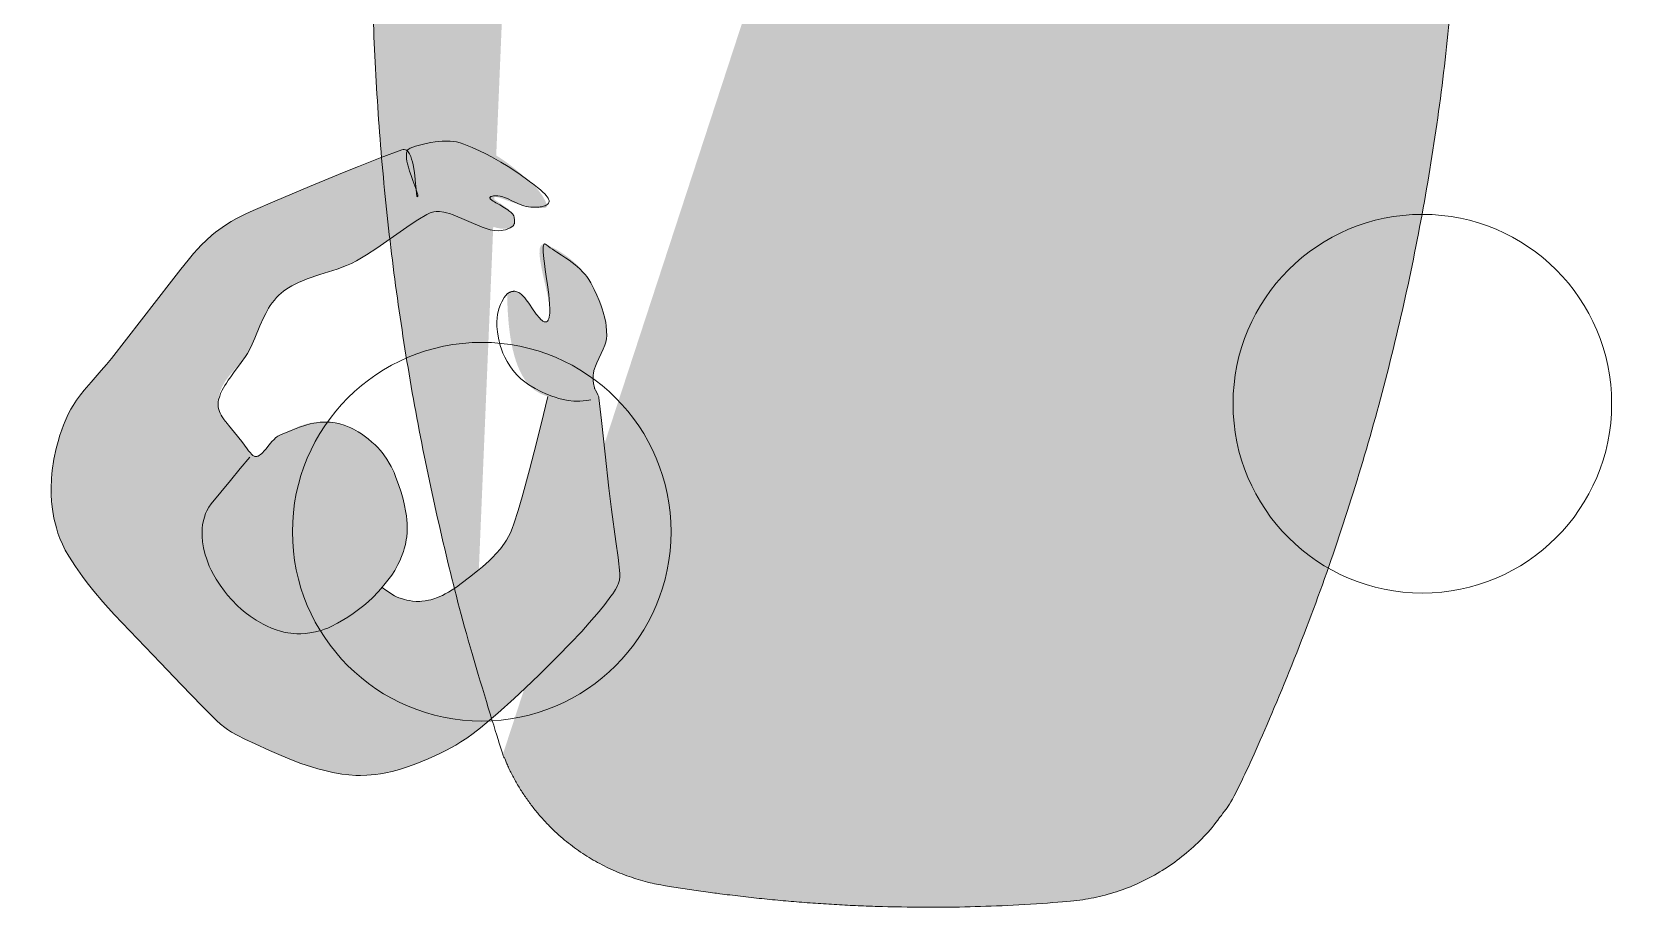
# Model space of a CAD drawing. Header units: millimetres. Extents: x 17924 to 83548, y -4690 to 56252.
# Drawn here: x 69264 to 70796, y 4710 to 5542 of the extents above; entities that cross this region are included whole.
import ezdxf

# ---------------------------------------------------------------- set-up
doc = ezdxf.new("R2010")
doc.units = ezdxf.units.MM
doc.header["$MEASUREMENT"] = 0
for name, color, linetype, lineweight in [('FURN-FREE', 1, 'Continuous', 0), ('PRES-FILL', 7, 'Continuous', 0), ('PRES-PEOP', 42, 'Continuous', 0)]:
    doc.layers.add(name, color=color, linetype=linetype, lineweight=lineweight)

# ---------------------------------------------------------------- blocks, each defined once
blk = doc.blocks.new('*U269')
at = {"color": 0, "linetype": 'ByBlock', "lineweight": -2}
for points in [[(-142.2106743229751, 123.3610119636287), (-160.8680602859267, 93.74848169300822), (-190.4805905565781, 112.40586765592161), (-171.8232045935965, 142.0183979266003)], [(159.51614660373613, 81.36779421201209), (143.1996361004876, 112.3318295594654), (174.16367144792272, 128.64834006270394), (190.48018195117126, 97.68430471525062)], [(-27.71445721917098, -158.9386888378358), (7.25943924702824, -160.29019391462498), (5.9079341702154125, -195.264090380806), (-29.06596229599927, -193.91258530400228)]]:
    blk.add_wipeout(points, dxfattribs=at)
blk.add_wipeout([(176.39609160850065, 8.312774908132269), (176.47759926131582, 19.62035441705666), (175.8489372854128, 30.910738908642088), (174.51258672240144, 42.13937039341545), (172.4738215374354, 53.26193459276692), (169.7406878052743, 64.23453582719952), (166.32397195610972, 75.01387025257281), (162.23715820644972, 85.55739676050143), (157.49637534307652, 95.8235048687784), (152.12033307009366, 105.77167893877777), (146.13024817027411, 115.36265807236492), (139.54976077210446, 124.55859105660056), (132.40484105301036, 133.32318574521918), (124.72368674691913, 141.62185228714952), (116.536611860688, 149.42183963683777), (107.87592703857895, 156.69236480767717), (98.77581204688973, 163.40473435845337), (89.2721808820497, 169.53245763310406), (79.40254003446711, 175.05135130736744), (69.205840467559, 179.93963482920662), (58.72232389608597, 184.17801637688535), (47.993363970494975, 187.7497689947486), (37.061302994013175, 190.64079660693824), (25.969284816935186, 192.83968964830274), (14.761084567540788, 194.33777009257756), (3.4809358916772615, 195.12912570063781), (-7.82664361724258, 195.21063335346116), (-19.117028108838007, 194.58197137754178), (-30.345659593606822, 193.2456208145304), (-41.46822379295284, 191.20685562955623), (-52.4408250273964, 188.47372189740418), (-63.220159452771476, 185.05700604824222), (-73.76368596070917, 180.97019229858415), (-84.0297940689625, 176.22940943521098), (-93.97796813896825, 170.8533671622281), (-103.56894727255712, 164.8632822624204), (-112.76488025679195, 158.28279486423708), (-121.52947494540788, 151.1378751451411), (-129.8281414873291, 143.4567208390509), (-137.62812883701463, 135.26964595282328), (-144.8986540078722, 126.60896113071067), (-151.6110235586384, 117.50884613902599), (-157.73874683328634, 108.00521497418231), (-163.25764050754333, 98.13557412658707), (-168.14592402941616, 87.93887455969525), (-172.3843055770922, 77.45535798821948), (-175.95605819493085, 66.72639806263027), (-178.84708580713144, 55.79433708614664), (-181.04597884849318, 44.70231890905421), (-182.54405929275893, 33.49411865966982), (-183.3354149008237, 22.213969983815332), (-183.41692255363887, 10.906390474876389), (-182.78826057773588, -0.383994016709039), (-181.4519100147245, -11.612625501467846), (-179.41314482975758, -22.73518970081932), (-176.68001109759646, -33.70779093525198), (-173.26329524843277, -44.487125360639766), (-169.17648149877277, -55.030651868568384), (-164.43569863539963, -65.2967599768308), (-159.05965636241672, -75.24493404684472), (-153.0695714625954, -84.83591318043176), (-146.48908406442663, -94.03184616465293), (-139.34416434533344, -102.79644085327158), (-131.6630100392404, -111.0951073952019), (-123.47593515301105, -118.89509474489023), (-114.81525033090024, -126.16561991574414), (-105.71513533921282, -132.87798946650582), (-96.21150417437096, -139.0057127411419), (-86.34186332678931, -144.5246064154198), (-76.1451637598821, -149.41288993727355), (-65.66164718840994, -153.6512714849523), (-54.93268726281717, -157.2230241027864), (-44.00062628633626, -160.1140517150052), (-32.90860810925827, -162.31294475636966), (-21.700407859863873, -163.81102520062996), (-10.420259184000344, -164.60238080870474), (0.8873203249185906, -164.68388846151353), (12.17770481651402, -164.05522648560873), (23.40633630128283, -162.7188759225828), (34.52890050062886, -160.6801107376086), (45.50150173507332, -157.94697700545657), (56.28083616044839, -154.53026115630928), (66.82436266838612, -150.44344740663655), (77.09047077663942, -145.70266454326335), (87.03864484664332, -140.3266222702805), (96.62962398023227, -134.3365373704728), (105.82555696446883, -127.75604997230403), (114.59015165308296, -120.61113025319355), (122.88881819500416, -112.92997594711775), (130.68880554469064, -104.74290106087571), (137.95933071554913, -96.08221623877759), (144.67170026631536, -86.98210124707839), (150.79942354096326, -77.47847008223471), (156.31831721521846, -67.60882923465397), (161.206600737094, -57.41212966774765), (165.4449822847673, -46.928613096271874), (169.01673490260868, -36.19965317066817), (171.90776251480924, -25.267592194199096), (174.1066555561692, -14.175574017121107)], dxfattribs=at)
blk.add_circle((-3.469661646161512, 15.2633724459738), 180, dxfattribs=at)
blk = doc.blocks.new('*U270')
at = {"color": 0, "linetype": 'ByBlock', "lineweight": -2}
for points in [[(-142.2106743229606, 123.3610119636287), (-160.86806028589675, 93.74848169297911), (-190.4805905565627, 112.40586765592161), (-171.82320459359747, 142.0183979265712)], [(159.51614660375068, 81.36779421201209), (143.1996361004885, 112.3318295594654), (174.16367144792363, 128.64834006270394), (190.4801819511858, 97.68430471523607)], [(-27.71445721917098, -158.93868883782125), (7.2594392470437015, -160.29019391462498), (5.9079341702154125, -195.2640903808351), (-29.06596229599927, -193.91258530400228)]]:
    blk.add_wipeout(points, dxfattribs=at)
blk.add_wipeout([(176.3960916085152, 8.312774908103165), (176.47759926133037, 19.620354417027556), (175.84893728542735, 30.910738908612984), (174.51258672241602, 42.139370393400895), (172.47382153745, 53.261934592737816), (169.74068780528884, 64.23453582717042), (166.3239719561243, 75.01387025254371), (162.2371582064652, 85.55739676048688), (157.49637534309113, 95.8235048687493), (152.12033307010822, 105.77167893874866), (146.1302481702887, 115.36265807233582), (139.54976077211904, 124.55859105658607), (132.40484105302494, 133.32318574517552), (124.72368674693374, 141.62185228710587), (116.53661186070256, 149.42183963680867), (107.87592703859355, 156.6923648076626), (98.77581204690522, 163.40473435842426), (89.27218088206429, 169.53245763307496), (79.4025400344817, 175.05135130733834), (69.20584046757357, 179.93963482919196), (58.72232389610236, 184.17801637685625), (47.99336397050957, 187.7497689947195), (37.061302994028665, 190.64079660690913), (25.969284816949763, 192.83968964827363), (14.761084567556278, 194.33777009254845), (3.480935891691841, 195.1291257006087), (-7.826643617228, 195.21063335343206), (-19.117028108822517, 194.58197137751267), (-30.345659593591332, 193.2456208145013), (-41.46822379293735, 191.20685562954168), (-52.44082502738184, 188.47372189737507), (-63.22015945275688, 185.0570060482131), (-73.76368596069462, 180.97019229855505), (-84.02979406894791, 176.22940943518188), (-93.97796813895276, 170.853367162199), (-103.56894727254164, 164.8632822623913), (-112.76488025677737, 158.28279486420797), (-121.5294749453915, 151.137875145112), (-129.8281414873136, 143.45672083902178), (-137.62812883700008, 135.26964595279418), (-144.89865400785766, 126.60896113068156), (-151.61102355862292, 117.50884613899689), (-157.73874683327173, 108.0052149741532), (-163.25764050752696, 98.13557412657246), (-168.14592402940158, 87.93887455966615), (-172.3843055770767, 77.45535798819037), (-175.95605819491627, 66.72639806260116), (-178.84708580711685, 55.79433708611754), (-181.0459788484777, 44.70231890903966), (-182.54405929274253, 33.494118659655214), (-183.33541490080916, 22.213969983786228), (-183.41692255362338, 10.906390474847285), (-182.7882605777204, -0.3839940167381428), (-181.451910014709, -11.61262550149695), (-179.4131448297421, -22.735189700848423), (-176.68001109758185, -33.70779093528108), (-173.26329524841728, -44.48712536066887), (-169.17648149875822, -55.03065186859749), (-164.43569863538414, -65.2967599768599), (-159.05965636240123, -75.24493404687382), (-153.0695714625808, -84.83591318044637), (-146.48908406441205, -94.03184616468204), (-139.34416434531795, -102.79644085330068), (-131.6630100392258, -111.09510739521647), (-123.47593515299556, -118.89509474491933), (-114.81525033088565, -126.16561991577325), (-105.71513533919733, -132.87798946653493), (-96.21150417435636, -139.005712741171), (-86.34186332677471, -144.5246064154344), (-76.14516375986567, -149.41288993730265), (-65.66164718839536, -153.6512714849814), (-54.93268726280258, -157.22302410281551), (-44.00062628632167, -160.1140517150343), (-32.90860810924278, -162.31294475638424), (-21.700407859849296, -163.81102520064448), (-10.420259183984854, -164.60238080873384), (0.8873203249340804, -164.68388846154264), (12.177704816528603, -164.05522648563783), (23.40633630129923, -162.71887592261191), (34.52890050064341, -160.6801107376377), (45.50150173508791, -157.94697700548568), (56.28083616046388, -154.5302611563238), (66.82436266840067, -150.44344740666565), (77.09047077665402, -145.70266454329246), (87.03864484665881, -140.3266222703096), (96.62962398024776, -134.3365373705019), (105.82555696448343, -127.75604997233313), (114.59015165309845, -120.61113025322265), (122.88881819502056, -112.92997594714686), (130.68880554470613, -104.74290106090481), (137.95933071556374, -96.0822162388067), (144.67170026633084, -86.98210124709294), (150.79942354097784, -77.47847008226381), (156.31831721523395, -67.60882923468307), (161.2066007371086, -57.41212966777675), (165.44498228478278, -46.92861309630098), (169.01673490262328, -36.199653170697275), (171.90776251482384, -25.2675921942282), (174.10665555618468, -14.175574017150211)], dxfattribs=at)
blk.add_circle((-3.469661646146051, 15.2633724459447), 180, dxfattribs=at)
blk = doc.blocks.new('*U273')
at = {"layer": 'PRES-FILL', "linetype": 'ByBlock', "lineweight": -2}
h = blk.add_hatch(color=0, dxfattribs=at)
edge = h.paths.add_edge_path(flags=16)
edge.add_spline(control_points=[(-87.07831214772887, -291.0744552105666), (-88.89239608476055, -288.4548494400992), (-89.38684500841191, -283.2889002702664), (-89.4902516684524, -277.4036297993011)], knot_values=[0, 0, 0, 0, 1, 1, 1, 1], degree=3, periodic=0)
edge.add_spline(control_points=[(-89.4902516684524, -277.4036297993011), (-94.07544578358647, -264.297846913767), (-102.2647964179923, -248.1244687475591), (-94.97166972409468, -247.5728208029132), (-87.9513761527196, -247.0418098000405), (-89.72454525636567, -264.0690811901454), (-89.4902516684524, -277.4036297993011)], knot_values=[0, 0, 0, 0, 0.5095306753181346, 0.5095306753181346, 0.5095306753181346, 1, 1, 1, 1], degree=3, periodic=0)
edge.add_spline(control_points=[(-89.4902516684524, -277.4036297993011), (-87.5290664286149, -283.0092524417728), (-86.22724547806138, -288.0536722698457), (-87.07831214772887, -291.0744552105666)], knot_values=[0, 0, 0, 0, 1, 1, 1, 1], degree=3, periodic=0)
edge.add_spline(control_points=[(-87.07831214772887, -291.0744552105666), (-85.95999222942919, -292.6893514408266), (-84.34017201398092, -293.336561941022), (-82.00130538469239, -292.5880610099689), (-63.59383381529187, -286.6971694839481), (-44.85866232331318, -280.6748171648806), (-26.44999149465002, -274.1039725799983), (-3.977330236506532, -266.0825154139243), (18.35495155210083, -258.1142490278385), (40.76494914462091, -249.8098054021962), (62.0908210324269, -241.9071048271344), (84.02545566082699, -234.3002088238136), (102.0363383752992, -220.2868875461318), (117.4488240068167, -208.2952424798946), (129.9151441367721, -193.2241611071227), (142.6432244093303, -178.5923170648116), (163.0005941387935, -155.1900558743978), (182.8546414145821, -131.3060623629021), (203.2343677893368, -107.9247166534055), (213.1979345754226, -96.49367016924225), (224.2374659781635, -86.0311025781748), (234.3364193446323, -74.70105654424378), (246.7178919629223, -60.81024532420588), (254.7748833751393, -44.37492258177281), (259.7027346673567, -25.00474835187106), (268.8092894337606, 10.79088386118656), (269.3557246566052, 46.90065336139287), (252.6851600429945, 77.86553913384387), (241.2536237630411, 99.09914599225658), (227.3397290832654, 117.7993371363982), (211.9662182720349, 135.6688070436207), (198.2174307192909, 151.6497725143695), (184.4468728897773, 167.5986870605097), (170.599847507212, 183.4938566907736), (153.8705150601163, 202.6976618188182), (137.0851828110171, 221.901008481967), (119.849793029367, 240.5959913312367), (106.8232585272635, 254.7256885524721), (88.38601897294575, 262.3861756959759), (71.07116077224782, 271.4910562303016), (49.31172820171923, 282.9330808634136), (28.25311481847893, 292.6512301066095), (3.265834411562537, 297.3273353570962), (-21.50146026014409, 301.9622726039274), (-44.73838342510862, 298.5593976669234), (-68.35236469295342, 290.7234910957341), (-91.13489496565307, 283.1634876956773), (-111.8712580557622, 273.7577884623342), (-130.4584782136953, 259.7759117501796), (-157.4580053186655, 239.4660399102136), (-182.7918153615756, 217.5136692575425), (-207.6003872519796, 194.9019255929097), (-226.2076064091234, 177.9423975816617), (-243.9963418850821, 159.9594654293655), (-260.346588723638, 140.7443127179699), (-265.3696622715652, 134.8410914237515), (-270.0630620164884, 127.4894450132797), (-269.8281436666002, 119.5425549639085), (-269.0001458406769, 91.53279035795777), (-265.036181972624, 65.1235267632378), (-263.1618364924507, 37.9541050909761), (-261.1843437510979, 9.289520726711089), (-260.2340487209731, -19.56111516155579), (-257.9202655615372, -48.25189084413296), (-257.6397211216099, -51.73062547015115), (-254.9934591090569, -54.59069810859273), (-254.1837163049786, -58.03427320502897), (-253.3515663618891, -61.57313863992795), (-253.2291796873906, -65.17489315879993), (-253.4760670082469, -68.77246832675837), (-254.4084206014813, -82.35847235090887), (-267.562627975014, -92.20125338995422), (-268.1809031531739, -106.658888003878), (-268.9817591903702, -125.3859603039373), (-262.475296333243, -142.6908594273191), (-255.5529541848373, -157.7631315541535), (-248.2408484707703, -173.684050338205), (-230.6169023986877, -188.9544215020246), (-215.0945164614532, -195.908435616208), (-194.6235048091039, -205.0794293369427), (-227.542147699889, -119.8030906882796), (-210.4050449188799, -122.7259414140385), (-200.6489644701796, -124.3899080240726), (-194.8665631468612, -152.8433226549837), (-181.9270150395896, -153.2528445356343), (-179.8478432336124, -153.318647942438), (-175.6591534204927, -153.3011556875567), (-175.5916423200979, -151.047611553643), (-174.698161705659, -121.2229162775066), (-175.90425054972, -84.15658467018147), (-191.947575021477, -63.7870221247581), (-196.180673042647, -58.41242815857231), (-202.363111061044, -54.47162794200767), (-209.6942834993533, -51.72211669210446)], knot_values=[0, 0, 0, 0, 0.004098381531734696, 0.004098381531734696, 0.004098381531734696, 0.03635368013720219, 0.03635368013720219, 0.03635368013720219, 0.07572982011414187, 0.07572982011414187, 0.07572982011414187, 0.1132010653974124, 0.1132010653974124, 0.1132010653974124, 0.14526640270913, 0.14526640270913, 0.14526640270913, 0.1965519000639748, 0.1965519000639748, 0.1965519000639748, 0.2216251747810174, 0.2216251747810174, 0.2216251747810174, 0.25236539637566, 0.25236539637566, 0.25236539637566, 0.3091726121130702, 0.3091726121130702, 0.3091726121130702, 0.3481271264153437, 0.3481271264153437, 0.3481271264153437, 0.3829647993414165, 0.3829647993414165, 0.3829647993414165, 0.4250540564899624, 0.4250540564899624, 0.4250540564899624, 0.4568651827461615, 0.4568651827461615, 0.4568651827461615, 0.4968419500255261, 0.4968419500255261, 0.4968419500255261, 0.5364667654958765, 0.5364667654958765, 0.5364667654958765, 0.5746963866582342, 0.5746963866582342, 0.5746963866582342, 0.630228181300859, 0.630228181300859, 0.630228181300859, 0.6718787961638446, 0.6718787961638446, 0.6718787961638446, 0.6846745725113127, 0.6846745725113127, 0.6846745725113127, 0.7297748169105458, 0.7297748169105458, 0.7297748169105458, 0.7773569765908894, 0.7773569765908894, 0.7773569765908894, 0.78312627708974, 0.78312627708974, 0.78312627708974, 0.7890552252170661, 0.7890552252170661, 0.7890552252170661, 0.8114455046014806, 0.8114455046014806, 0.8114455046014806, 0.8404477855449914, 0.8404477855449914, 0.8404477855449914, 0.8710830444871903, 0.8710830444871903, 0.8710830444871903, 0.9114849997865957, 0.9114849997865957, 0.9114849997865957, 0.9344856628054873, 0.9344856628054873, 0.9344856628054873, 0.9381814897131244, 0.9381814897131244, 0.9381814897131244, 0.9870941822375215, 0.9870941822375215, 0.9870941822375215, 1, 1, 1, 1], degree=3, periodic=0)
edge.add_line((-209.6942834993533, -51.72211669210446), (-193.955431392169, -0.02416496867544993))
edge.add_spline(control_points=[(-193.955431392169, -0.02416496867544993), (-187.0334699936066, 22.71264097996936), (-179.5682325628295, 45.27655141685182), (-171.546161338425, 67.66414764719457), (-163.0286974003538, 91.43426115252805), (-139.5974247023842, 107.5570674202118), (-118.7270846086903, 121.8980210750647), (-107.4085535302875, 129.6754951798362), (-96.13803730576183, 136.5337036815658), (-80.50538087016321, 136.8893178527328), (-68.37265735139954, 137.1653149896947), (-58.48686090830597, 133.7888066899004), (-50.14550819521537, 127.2132180820836)], knot_values=[0, 0, 0, 0, 0.3242048070790112, 0.3242048070790112, 0.3242048070790112, 0.6684304659642469, 0.6684304659642469, 0.6684304659642469, 0.8551130404015013, 0.8551130404015013, 0.8551130404015013, 1, 1, 1, 1], degree=3, periodic=0)
edge.add_line((-50.14550819521537, 127.2132180820836), (-43.44551937066717, 121.931536357089))
edge.add_spline(control_points=[(-43.44551937066717, 121.931536357089), (-52.97537610726431, 111.9743174005621), (-61.70828375146084, 101.2227619635155), (-66.21967390892678, 86.38209284512095), (-72.0010988694412, 67.36351722246445), (-70.56204819523555, 51.92159684373701), (-65.78859446721617, 32.36011425754032), (-60.91834914847277, 12.40198238469338), (-52.41068678941519, -3.899051625008724), (-40.46282677579438, -16.59624482726258), (-29.76929379778448, -27.96044344350821), (-15.70692158870224, -35.86571801298624), (4.085994196721003, -37.78828460549948), (21.39602580959036, -39.46967853727074), (32.8086823734775, -32.61645050875495), (46.03115763614187, -27.68787525540665), (56.11757800568012, -23.92824017641988), (63.95629683323205, -4.318340353198437), (73.36998533710721, -9.364488506865655), (78.1778326130443, -11.94170461561316), (80.01234252592258, -18.39455939163417), (82.95708621903032, -23.17112827466963), (90.37560748154647, -35.20446003901725), (104.8919222976547, -43.48754374747205), (103.9488796295191, -59.9472131453872), (102.6316696437279, -82.93752061138457), (81.87161202233983, -92.77921701138348), (71.79374211265531, -109.5896862432428), (62.75094410448219, -124.6735957450637), (56.88481326236797, -143.0784906290251), (45.74386686022626, -155.828488134418), (27.61782189118094, -176.5724195560606), (-8.658404096218874, -176.6467294013446), (-33.86351756975637, -189.2710082728809), (-57.29500610372634, -201.0069461387711), (-80.00715993159974, -218.5647198101651), (-102.9092625649791, -230.2106602261788), (-126.4267073183437, -242.1695080541176), (-170.3451343521883, -203.4649171256206), (-183.9370973617042, -215.0859390001378), (-185.4372476237768, -216.3685557200192), (-186.1864357418963, -221.3471233283904), (-185.6590915354172, -224.0190201072282), (-183.9894642691361, -232.4785265552764), (-161.5987339165295, -243.6861511579041), (-165.3047475051571, -244.3993410344506), (-170.2820739892486, -245.3571839500637), (-189.816251364231, -233.9521160573863), (-202.09413852742, -232.4393783165197), (-206.9790718614531, -231.8375139307195), (-219.1576623974834, -228.4554485970903), (-217.4211306995276, -233.844124184976), (-214.2524660100462, -243.6768880085651), (-208.3265807279822, -250.7895085956943), (-201.6973211800796, -257.1143157225715), (-184.8370183137449, -273.2002998294529), (-168.6169997198886, -289.9416467815081), (-141.3669247970101, -295.3527005507144), (-121.8067194644536, -299.2367751116726), (-104.2733657353092, -296.6543974041588), (-90.11643816903234, -293.8974959614911), (-88.45242821302963, -293.5734488525704), (-87.50048847758444, -292.5729312999283), (-87.07831214772887, -291.0744552105666)], knot_values=[0, 0, 0, 0, 0.0445675321191511, 0.0445675321191511, 0.0445675321191511, 0.1016815997639398, 0.1016815997639398, 0.1016815997639398, 0.1599537725823565, 0.1599537725823565, 0.1599537725823565, 0.2121083342373425, 0.2121083342373425, 0.2121083342373425, 0.2577204674264914, 0.2577204674264914, 0.2577204674264914, 0.2925144935189276, 0.2925144935189276, 0.2925144935189276, 0.3102848248294786, 0.3102848248294786, 0.3102848248294786, 0.3550525854241348, 0.3550525854241348, 0.3550525854241348, 0.4175826737119677, 0.4175826737119677, 0.4175826737119677, 0.4736904586800346, 0.4736904586800346, 0.4736904586800346, 0.5649764407445235, 0.5649764407445235, 0.5649764407445235, 0.6498388415546573, 0.6498388415546573, 0.6498388415546573, 0.7369813565731338, 0.7369813565731338, 0.7369813565731338, 0.746599309966639, 0.746599309966639, 0.746599309966639, 0.7770507628045908, 0.7770507628045908, 0.7770507628045908, 0.817948298408715, 0.817948298408715, 0.817948298408715, 0.8342199689575515, 0.8342199689575515, 0.8342199689575515, 0.8639110295738617, 0.8639110295738617, 0.8639110295738617, 0.9394247835290591, 0.9394247835290591, 0.9394247835290591, 0.9936288375354178, 0.9936288375354178, 0.9936288375354178, 1, 1, 1, 1], degree=3, periodic=0)
at = {"layer": 'PRES-PEOP', "color": 0, "linetype": 'ByBlock', "lineweight": -2, "flags": 128}
for points in [[(-250.0909720861091, -46.66407326136823), (-246.4548357945314, -46.17310814356824), (-243.0331108730315, -45.9360502161062), (-239.8162600841461, -45.90398358629363), (-236.7944682002271, -46.03611030740603), (-233.9578367279319, -46.29844378468579), (-228.6345247046702, -47.1383810844145), (-223.9778368914558, -48.22967978025054), (-219.9093344926368, -49.44391459475492), (-216.3575301964884, -50.69589999808113), (-213.2582515896793, -51.93044419966645), (-207.8596010962647, -54.38785460355984), (-203.8366960122657, -56.46556850416573), (-197.8544665932277, -59.93265106625449), (-191.947575021477, -63.7870221247581), (-189.4300873067259, -65.63826396330114), (-184.8549166812736, -69.6693731889236), (-180.9409736092639, -73.92529708667553), (-177.6145151694654, -78.27818943870489), (-174.8080395506549, -82.63184278575), (-172.4601020009432, -86.91511023357998), (-170.5150462774473, -91.0766012951326), (-168.9226810103137, -95.08041382546025), (-167.6379234328342, -98.90270762354612), (-166.6204274103075, -102.5289609354968), (-165.213374880972, -109.3836690588951), (-164.534030177907, -115.3719017671201), (-164.3755562077422, -120.5463015687183), (-164.5796853212814, -124.9850975551153), (-165.0267909106915, -128.7750568800357), (-165.627620013649, -132.0018965940012), (-167.1600826618233, -137.4039987347828), (-168.7201255320688, -141.2125760958788), (-170.126184524881, -143.9107606568232), (-172.6221102179552, -147.6713987572411), (-175.5916423200979, -151.047611553643), (-175.9028316046169, -151.3273683295038), (-176.2209231722518, -151.5685169800759), (-176.5394630150695, -151.7767213444736), (-176.8536282350833, -151.9567756435126), (-177.159888692011, -152.1127427405827), (-177.7585565060726, -152.3732151925683), (-178.3009689283499, -152.568776208509), (-178.7834565886442, -152.7166755120575), (-179.2074119280878, -152.8293527305991), (-179.9425499550562, -152.9915921752081), (-180.4788427792082, -153.0863831616161), (-180.8673265805264, -153.1436397762036), (-181.4200882217556, -153.2092177154545), (-181.6799755269749, -153.2336050518297), (-181.9270150395896, -153.2528445356343), (-182.9655970452441, -153.2358974512999), (-183.9629550023383, -153.0551466608458), (-184.9208823983208, -152.7355137728405), (-185.8410886996135, -152.2990427008199), (-186.7252034157864, -151.7651987222675), (-187.5747799740348, -151.1511380574857), (-189.2013917708828, -149.7161645881024), (-190.7029143836844, -148.1145783180373), (-192.0898690319882, -146.4256623512888), (-193.3718155403039, -144.7087452137339), (-195.7273177281168, -141.2411764346066), (-199.6966001631372, -134.8837616368864), (-201.1343390272232, -132.5717484584397), (-202.3694256207236, -130.6463045197179), (-203.4324641384301, -129.065329183788), (-204.3490313729126, -127.7809251724966), (-205.140575639598, -126.7458843262957), (-206.5021876680257, -125.1671127809614), (-207.5035914662731, -124.2061095378103), (-208.2434468091233, -123.6269990195278), (-209.3351483127917, -123.0101916210247), (-209.8728297574417, -122.8243644917843), (-210.4050449188799, -122.7259414140385), (-211.5913165257662, -122.8437788461688), (-212.5648034747719, -123.4080918399495), (-213.3531180282589, -124.3484597157053), (-213.9807975267613, -125.6027506207092), (-214.4696203675849, -127.1162504484105), (-214.8388909683126, -128.8408782107376), (-215.1056966761244, -130.73447955749), (-215.2851393070159, -132.7601909192231), (-215.3905437459907, -134.88586745975), (-215.4236967936595, -139.4032946471957), (-215.2793466884032, -144.0326630660434), (-215.0196102604677, -148.6348322643621), (-214.3036476492562, -157.6768561285826), (-213.5493199993944, -165.6985504919744), (-212.8897068284568, -172.5230482120519), (-212.3787340143317, -178.1589108652452), (-212.026432569779, -182.7083131442628), (-211.8203095352947, -186.3128117851556), (-211.7379560370609, -189.1225743538926), (-211.7541973945627, -191.2800099458718), (-211.8449011232005, -192.9120431579477), (-211.9887853118707, -194.127410258428), (-212.1680694941897, -195.0167328354032), (-212.6118223554076, -196.1533397122766), (-213.0620337974542, -196.6302672286874), (-213.4706661107484, -196.7627333896357), (-214.2050794080424, -196.5784841829541), (-215.0945164614532, -195.908435616208), (-216.8013416063477, -194.4009852124564), (-218.6963540815632, -192.8905214491615), (-220.6977001891355, -191.3874353654733), (-222.7431825654785, -189.9005096341111), (-224.7862054571451, -188.4370865231772), (-228.869015058197, -185.5086462345444), (-232.6194432277116, -182.7446323882582), (-235.9602498737659, -180.1682266985713), (-238.8771319364023, -177.7906252004809), (-241.3899707223754, -175.6142827586273), (-245.6111939842667, -171.5862092996504), (-248.553479029506, -168.3783513060716), (-250.5915741344943, -165.8654244434792), (-252.007230468269, -163.919697529147), (-253.9221701178758, -160.9017833365201), (-255.5529541848373, -157.7631315541535), (-258.425357061511, -151.3158741475845), (-260.7421467527311, -145.6727401061662), (-262.5836259218049, -140.7388028066425), (-264.0291410150239, -136.4279848387837), (-265.1512361852947, -132.6632222305711), (-266.0132027065847, -129.3761244486172), (-267.2256024481176, -123.6435209968158), (-267.8642449640029, -119.3640555166889), (-268.1778729324724, -116.1676238289365), (-268.3629227076744, -111.3970224499167), (-268.1809031531739, -106.658888003878), (-267.8584598195157, -104.2603115442903), (-267.3376107744116, -102.0239643378009), (-266.6829772026394, -99.93670093599985), (-265.9442843557335, -97.98682808679087), (-264.3013450387225, -94.34490591140275), (-257.576588702359, -81.64443460055736), (-256.0931765824789, -78.45500221187149), (-255.1393271065608, -76.0528905798351), (-254.5373732081498, -74.24424022484209), (-253.8529493280221, -71.5177787233738), (-253.6228779825324, -70.14766707126773), (-253.4760670082469, -68.77246832675837), (-253.3981688441127, -67.4752806020606), (-253.3615074771951, -66.31557767116828), (-253.3560178149928, -65.28660742412058), (-253.3732277763484, -64.37848058154987), (-253.4569818865566, -62.77969224826438), (-253.5682555534877, -61.57949801887526), (-253.6810188977834, -60.68259101710873), (-253.9003388720157, -59.3482185770672), (-254.1837163049786, -58.03427320502897), (-254.3595695387194, -57.40020873653884), (-254.5572205212666, -56.81544568000254), (-254.9956543180888, -55.7394956657713), (-256.792016951862, -52.0672630721715), (-257.1918514552672, -51.14164229996459), (-257.4510569594568, -50.43799380082237), (-257.6163084382279, -49.90326656216621), (-257.8079289240122, -49.0874155557899), (-257.874835707582, -48.67233470800329), (-257.9202655615372, -48.25189084413296), (-259.4385147309949, -26.71408525857896), (-261.2477227236232, 5.628675692841171), (-263.1618364924507, 37.9541050909761), (-264.8009425785422, 58.3653897381455), (-267.6164036326227, 88.9781482060107), (-268.8702930737636, 104.2694435608814), (-269.8281436666002, 119.5425549639085), (-269.8415020638204, 120.9798653505636), (-269.7514998676634, 122.3160251803715), (-269.5821431697404, 123.5583277342698), (-269.3529098064173, 124.7135631138713), (-269.0795580098929, 125.7880430532168), (-268.4257526783622, 127.7795132870938), (-267.7162172395474, 129.4961820962021), (-267.001634963206, 130.9775674711036), (-266.3123113714246, 132.2573318400077), (-264.9816480502195, 134.4584606760423), (-263.8968155790062, 136.0758608348478), (-262.1638930806803, 138.4455713140956), (-260.346588723638, 140.7443127179699), (-254.0394513964275, 148.2703137538374), (-248.4743028102239, 154.5845591682955), (-238.6052747778449, 165.1429425896408), (-231.0724180691177, 172.7532335163237), (-219.5176936463977, 183.8760024894968), (-207.6003872519796, 194.9019255929097), (-188.8501736466424, 211.8003916039306), (-174.6925331452949, 224.1657249779687), (-163.9404027676501, 233.2725611071064), (-147.4764169091504, 246.6737144346175), (-130.4584782136953, 259.7759117501796), (-123.3012923362403, 264.8323663585738), (-116.9068563411274, 268.903191827751), (-111.2073894631467, 272.2192601130173), (-106.1382294563955, 274.9491635422805), (-97.07706699171104, 279.3830971781404), (-90.11743174673757, 282.4584402718356), (-79.40491622193076, 286.7425594844149), (-68.35236469295342, 290.7234910957341), (-59.4618819278985, 293.5306122413213), (-51.59475130451028, 295.5900712375615), (-44.66792172222631, 297.065981250827), (-38.59020225991844, 298.0927547416281), (-33.27026293271047, 298.7785353882182), (-28.62112645931484, 299.2090701330094), (-20.51667057453596, 299.5647603676134), (-14.48077665921301, 299.4844811696744), (-9.98676070496731, 299.2207431115335), (-3.31214713123336, 298.4855762417847), (3.265834411562537, 297.3273353570962), (11.92659620550694, 295.2884040334329), (19.45795006334083, 293.1796677744624), (26.01317615072185, 291.1010064103834), (31.72318390179134, 289.1134797567693), (41.65964418501244, 285.2820138770803), (49.06684836873319, 282.1356237789259), (60.1084428459144, 277.0219912810276), (71.07116077224782, 271.4910562303016), (84.25955485194572, 264.7784952561233), (93.96490065993567, 259.6893628201756), (100.9954701409733, 255.6176045355796), (106.0679659975867, 252.3258431610943), (109.7339943210827, 249.6832884138034), (112.3948968891491, 247.586818135047), (116.227642883634, 244.232788585356), (119.849793029367, 240.5959913312367), (132.7630552123155, 226.4508709625134), (151.7727980766358, 205.0503936819928), (170.599847507212, 183.4938566907736), (191.3196849972446, 159.6188342595665), (211.9662182720349, 135.6688070436207), (217.6396020244574, 128.9231348554695), (222.4529382914625, 122.9482933673789), (230.55506422295, 112.2797380008346), (236.3787368802732, 104.0571564551688), (240.612831696315, 97.74137863932356), (246.7620645068091, 87.99188299247271), (252.6851600429945, 77.86553913384387), (255.7572271719982, 71.93783083202788), (258.2629474572313, 66.21876401053305), (260.2928080433485, 60.73269072734001), (261.9232515250187, 55.49478083193844), (263.2188720094273, 50.51307481166032), (265.0618791616726, 41.02551215200538), (266.0732657496555, 32.614267773341), (266.5197779922601, 25.21038181825179), (266.5894429740729, 18.72497859096302), (266.4144270292745, 13.06278977186867), (265.6030815394188, 3.227495739723963), (264.5944191989402, -4.048004429016601), (262.4814997069043, -14.72025969738797), (259.7027346673567, -25.00474835187106), (257.5921311593411, -31.53787385912665), (255.5502193244756, -37.26639599040209), (253.5965384009178, -42.25925571844346), (251.7474055344646, -46.59370132684808), (250.014582775344, -50.34714397137623), (246.7042181369907, -56.79485911461825), (243.9718535430438, -61.50117113687475), (241.7724012079707, -64.94206648790077), (238.2172021105216, -69.93664223883889), (234.3364193446323, -74.70105654424378), (230.4860246105527, -79.00646784710625), (223.633595735344, -86.29851769709921), (213.2986872252804, -96.99429160766977), (208.2089307027636, -102.3932296952653), (203.2343677893368, -107.9247166534055), (172.9493259607116, -143.2339917887648), (142.6432244093303, -178.5923170648116), (133.1211284061574, -189.5742917772177), (125.8901299978897, -197.6999855668237), (120.3090274969727, -203.6547681981551), (115.9890346958564, -208.0098372887469), (112.6544299338711, -211.1999569658437), (107.4717857190408, -215.8421189113901), (102.0363383752992, -220.2868875461318), (98.56577227301023, -222.877974253005), (95.24513864598703, -225.1713294139258), (88.86036728316685, -229.1483459377682), (83.12377156052389, -232.3208058580058), (78.00605437975901, -234.8933985293843), (68.87156393345504, -239.0201189039117), (61.90826883727277, -241.8725326638873), (40.76494914462091, -249.8098054021962), (7.175981816209969, -262.0379526953702), (-26.44999149465002, -274.1039725799983), (-40.30842696334003, -278.9529949381354), (-61.23886845106608, -285.903782745514), (-82.00130538469239, -292.5880610099689), (-83.31716169278661, -292.8634954727363), (-84.49087852731463, -292.8296738259796), (-85.53720105715911, -292.5326690989045), (-86.46940834625275, -292.0132472409614), (-87.29945476417197, -291.3074187394977), (-88.03809803065087, -290.4469358338138), (-88.69501514047442, -289.4597405325453), (-89.27890730061335, -288.3703681519896), (-89.79759490596189, -287.200310649087), (-90.25810348530649, -285.9683436202045), (-91.04033280920703, -283.3386299101267), (-91.65268633016967, -280.6297600321982), (-92.13133453769842, -277.9239361461723), (-92.81485539559799, -272.570111622224), (-93.22689930979686, -267.7733496598648), (-93.48099816282047, -263.6480094022136), (-93.64595562011527, -260.1989776153368), (-93.76251690255594, -257.3748419663339), (-93.85406378924381, -255.0994909481478), (-93.93342093683896, -253.2902075707702), (-94.00714392169903, -251.867438940762), (-94.07818636596494, -250.7595432659887), (-94.14753150178876, -249.9045958886404), (-94.29054272272333, -248.6897074012049), (-94.42070594255347, -248.0345655131341), (-94.5339109422057, -247.6990462941571), (-94.73280592287483, -247.4639381277002), (-94.97166972409468, -247.5728208029132), (-95.15239975912846, -247.9481464502537), (-95.21406091746758, -248.5044089576832), (-95.1757983048883, -249.2125904275058), (-95.05444245280523, -250.0470628891294), (-94.8647569543682, -250.9852345904956), (-94.61966124271567, -252.0072312179209), (-94.33043091739819, -253.095608699793), (-93.64570525259478, -255.4514626698719), (-92.88451711719972, -257.9156535026659), (-92.09606053917378, -260.4096139554645), (-91.31580038549146, -262.8755714738354), (-89.82489651112701, -267.7247851988968), (-88.5876179622719, -272.0768041979568), (-87.63803638880199, -275.8571215327374), (-86.96363413085055, -279.0692505587617), (-86.52993290754966, -281.756762560587), (-86.29470412802766, -283.9806774988051), (-86.2157512944541, -285.8064834852967), (-86.25480663271446, -287.2971033907979), (-86.37914479309984, -288.5094596449853), (-86.56191089923959, -289.4931536060999), (-87.06039312733628, -291.0243669259489), (-87.59437101015646, -291.9990062818315), (-88.0910330201732, -292.6239088923135), (-88.99975977382564, -293.3782977405012), (-90.11643816903234, -293.8974959614911), (-92.68545248576265, -294.6847978461997), (-95.28489728784189, -295.4032811750708), (-97.8696398142929, -296.0482311298383), (-100.4061416720797, -296.6183244330696), (-105.4044804233708, -297.5670234696922), (-109.9722418330784, -298.2315837791807), (-114.0630423418479, -298.6553364566616), (-117.6778328982327, -298.8845931057513), (-120.8432888239622, -298.9629291330261), (-123.5985457361385, -298.9285485471869), (-128.3459643475653, -298.613614685124), (-131.8081590744405, -298.1440406751622), (-134.3291166738491, -297.6490532246421), (-137.9584067711694, -296.659776162353), (-141.3669247970101, -295.3527005507144), (-149.1477106238308, -291.6823789235946), (-155.8937542772182, -288.2088700164995), (-161.7509487208299, -284.9696148622479), (-166.8424160739669, -281.9826213301521), (-175.6804450356285, -276.4136564356058), (-182.2517363214138, -271.9524634573299), (-192.0225443579402, -264.8053815340336), (-201.6973211800796, -257.1143157225715), (-203.2256268972706, -255.8585135632879), (-204.7988064314559, -254.5681670624685), (-206.3607126566785, -253.2747862557967), (-209.399745225368, -250.6816823651052), (-212.0341596027865, -248.2945473760165), (-214.2003484063025, -246.1670444382316), (-215.9090209315473, -244.3104478053151), (-217.2072867700044, -242.7129384358595), (-218.1565032681247, -241.351347356122), (-218.8199082786741, -240.1981094298499), (-219.2562164793053, -239.2252159901909), (-219.5167592256039, -238.4063166417823), (-219.6446538775199, -237.7177041372497), (-219.6750701814599, -237.1386457891881), (-219.6360316106584, -236.6513502332095), (-219.4120028451871, -235.8456710512028), (-219.1067221786943, -235.2838461933015), (-218.7965163289628, -234.8880869923169), (-218.1945848502946, -234.3382137341496), (-217.4211306995276, -233.844124184976), (-216.5626751114032, -233.4243028427354), (-215.7324537794048, -233.0916476958196), (-214.9341340950486, -232.8296854695709), (-214.1700821023551, -232.6249496209211), (-213.4416465970426, -232.4664399804547), (-212.0493005168246, -232.2484873002736), (-210.8088971538527, -232.1328379042084), (-209.7118998248625, -232.0809360574376), (-207.779377978266, -232.0800834013862), (-206.3309731282498, -232.136529856954), (-204.183154928498, -232.2769902922237), (-202.09413852742, -232.4393783165197), (-199.7394816437009, -232.7625999470924), (-197.5390990461456, -233.3002713463106), (-195.4824157768453, -233.9783137519348), (-193.5596434538747, -234.740304498378), (-189.9682572085876, -236.413254123242), (-183.7257472541241, -239.689335229335), (-181.3984059061913, -240.8898736134215), (-179.3679429576296, -241.8721008916859), (-177.595796165333, -242.654497229064), (-176.0485822683258, -243.2634843628548), (-173.3485323774657, -244.1172849764739), (-171.3297393326357, -244.543915347972), (-169.8191110635089, -244.7230989488389), (-168.6880703928182, -244.769614081501), (-166.9945829792996, -244.685157592884), (-165.3047475051571, -244.3993410344506), (-164.5760094860889, -244.1809419752185), (-164.066271978867, -243.9246817378689), (-163.7464197554218, -243.63621339475), (-163.5905442316871, -243.3205820315911), (-163.5756177731237, -242.9822844860191), (-163.6811996989418, -242.625323422581), (-163.8891709750897, -242.2532562720385), (-164.183494868601, -241.8692395140279), (-164.5500010901451, -241.4760687378766), (-164.9761911839305, -241.0762148762092), (-165.4510631341254, -240.6718569694763), (-166.5276776968967, -239.843688139455), (-167.7000494190725, -239.0178315211188), (-168.9177224691812, -238.2043022448952), (-170.1431322832213, -237.410524890754), (-172.5940936900151, -235.8521174979751), (-177.04403172202, -232.9590314418374), (-178.6564236359118, -231.8381005453462), (-179.9993526180915, -230.8483726875834), (-181.1034076585784, -229.9787439535307), (-182.0023544343858, -229.2171983644866), (-182.7290262250463, -228.5518104127314), (-183.8445336829463, -227.3931963276573), (-184.5318769857113, -226.5322729074646), (-184.9528472498059, -225.8928833515529), (-185.4165384654771, -224.9465994475959), (-185.5668509417883, -224.4802365786104), (-185.6590915354172, -224.0190201072282), (-185.7253575864306, -223.5271070127642), (-185.7892426491744, -223.0267680804823), (-185.846665835692, -222.5287527531427), (-185.9350073492678, -221.5370489497718), (-185.9758305992727, -220.628880030953), (-185.970363820059, -219.8213702219996), (-185.9251629906503, -219.1170710571591), (-185.8487164394755, -218.5106677699828), (-185.7495904646785, -217.9930519197769), (-185.6355042335927, -217.5537250320067), (-185.5129488782841, -217.182157591827), (-185.3871116748633, -216.8685047682648), (-185.1220827128418, -216.3495143949885), (-184.8832327964046, -215.9888597920658), (-184.6800673566468, -215.736474271866), (-184.3344788864924, -215.3900279495379), (-183.9370973617042, -215.0859390001378), (-181.6147533996991, -213.7325970030488), (-179.3225404784171, -212.7359818959621), (-177.0648115703079, -212.0472404549691), (-174.8452140904556, -211.6230339485319), (-172.6667691326875, -211.4249689203125), (-170.53194269909, -211.4190839459557), (-166.3344580073608, -211.8790394604748), (-162.3363075232046, -212.8039207102984), (-158.5431371958111, -214.0332205146697), (-154.9562040217425, -215.4449965785866), (-127.8978187477478, -228.5938504764181), (-124.5934045087924, -229.8894963380089), (-121.7336368531542, -230.8407196656663), (-119.2590916922491, -231.508968365426), (-114.9999915972439, -232.2481496968603), (-111.8731328384747, -232.3893302654164), (-109.5703481713426, -232.2326159555287), (-106.1908567982027, -231.5302953621899), (-102.9092625649791, -230.2106602261788), (-94.22973962660762, -225.5242678001114), (-86.68153200214147, -221.1042245055087), (-73.53268505432061, -212.9245140382159), (-53.81005761887354, -200.4927347862381), (-43.88057477865368, -194.6318463356797), (-33.86351756975637, -189.2710082728809), (-29.0415941382671, -187.0624590851162), (-24.35084000874485, -185.2397846951485), (-15.21564515026694, -182.3086806092656), (1.328771452666842, -177.9213370651973), (13.67657286052417, -174.4398580020593), (18.19183786075155, -172.9353293863205), (22.06252636802674, -171.4857257105518), (28.6079449942772, -168.5756060115405), (33.28428959246958, -166.016452690415), (36.63708210615732, -163.8489821192361), (41.38271423381229, -160.1446548147787), (43.61445910784823, -158.0678392305558), (45.74386686022626, -155.828488134418), (47.94482010694628, -153.226825184986), (49.86847495683469, -150.7099445213557), (51.56147130804311, -148.2895250782267), (54.4875412475667, -143.6167726343024), (56.83089720396674, -139.4139484266962), (60.599270638093, -131.8969772455207), (65.96824325590569, -120.5457989837428), (68.76789970511163, -114.9841923781487), (71.79374211265531, -109.5896862432428), (73.77754758954688, -106.480032897422), (75.81879147677682, -103.571799620428), (79.99714559064887, -98.13303207558738), (87.8119356239622, -88.63876612613058), (90.70350131693704, -85.07903948054627), (93.13634270602779, -81.96177255187013), (95.1550604593067, -79.23100554017537), (96.81339689301967, -76.83833571135756), (99.41249027181766, -72.64176226345035), (101.0561360426655, -69.4846450345517), (102.0874525097315, -67.11032989720297), (103.2665484794707, -63.53690657234301), (103.6736986654141, -61.74422927971727), (103.9488796295191, -59.9472131453872), (104.0326122266124, -58.81714641139661), (103.9451496469846, -56.62129848903442), (103.5863240744366, -54.55564392752558), (103.0291340166441, -52.61345678057432), (102.3312662946264, -50.78816241091181), (101.5380523511121, -49.07337789790199), (100.6848748778866, -47.46294083921975), (98.83986187649134, -44.43699974557785), (82.95708621903032, -23.17112827466963), (78.34013181278715, -15.76743347838919), (77.15856183443975, -14.00412209468232), (76.25119537572027, -12.73922907095175), (75.55558133606974, -11.83077953093652), (74.48315877818095, -10.54447188770064), (73.36998533710721, -9.364488506865655), (72.70282042909821, -8.7960437519896), (72.04102988078375, -8.396593342305096), (71.38575746795686, -8.144190427335616), (70.73799784466974, -8.019268135443781), (70.09861114743399, -8.004400208805691), (69.46833626148873, -8.084084789556073), (68.84780286993191, -8.244549167987316), (68.23754239499976, -8.473573507804304), (67.03042710587033, -9.106946439510466), (65.87027216066781, -9.904387868373306), (64.75875227731012, -10.80723095581334), (63.69667502248194, -11.77051882959313), (62.6841632972646, -12.76019559903352), (60.74437381781172, -14.78997134484098), (57.2324159679265, -18.63498799762283), (54.51325931656174, -21.50129776499716), (52.4331490034092, -23.49434963026806), (50.853175624914, -24.83904781394222), (49.65828420195612, -25.73700691150771), (48.7570792541228, -26.33725649571488), (47.3979850326723, -27.10343147988488), (46.03115763614187, -27.68787525540665), (35.62217111283098, -31.37325039137659), (27.69575233708019, -33.94874242523292), (21.73325567613938, -35.58983994114396), (17.27237725160376, -36.57942223115288), (13.94173688089359, -37.15307960598466), (11.45593144273153, -37.47467414920629), (7.752375040683546, -37.76169627794206), (4.085994196721003, -37.78828460549948), (1.166657042107545, -37.61967253287821), (-1.555475696965004, -37.320822135649), (-4.09423220215831, -36.91706225692315), (-6.462444167846115, -36.4300322553936), (-10.87112696607073, -35.23420467969527), (-14.69387443020241, -33.88589112584759), (-18.01132733125996, -32.47531095684144), (-20.89256610404118, -31.06460100241657), (-23.39681902456505, -29.69530659706106), (-27.74058703305491, -26.99646516903658), (-30.96534831210738, -24.71999664892792), (-33.36489302465634, -22.87091975049498), (-36.93299180918257, -19.86985241428238), (-40.46282677579438, -16.59624482726258), (-43.27195832102734, -13.74085594516828), (-45.68963018352224, -11.05069998092358), (-47.77831466362113, -8.515023879740056), (-49.58988900929398, -6.124155206072373), (-51.16747537122865, -3.869322296292012), (-53.83629354201548, 0.397842151144232), (-55.89379669824848, 4.179132274071435), (-57.5080797571718, 7.528690204159375), (-59.98268402789836, 13.4938590289571), (-61.60473399239709, 18.06417695977461), (-63.77883398700214, 25.09463896972056), (-65.78859446721617, 32.36011425754032), (-67.41221585626772, 39.07044784197888), (-68.55016439135943, 45.03584641846101), (-69.30129342152213, 50.29973037519494), (-69.75244080617267, 54.92088294275891), (-69.97678735443333, 58.96363926038111), (-70.03416842214938, 62.49214728312063), (-69.97235106577864, 65.5671958444218), (-69.59822318576335, 70.90654948724841), (-69.0829874004994, 74.86367417005522), (-68.55756399224629, 77.7979534595961), (-67.5355342290568, 82.13507933602477), (-66.21967390892678, 86.38209284512095), (-65.28306222261745, 88.92787967676668), (-63.32229445275152, 93.58095843649198), (-61.38918780413223, 97.53492042692551), (-59.53250841815316, 100.9140966613736), (-57.78226999980689, 103.8155137218723), (-56.15518182923552, 106.3160886418809), (-53.09444574307417, 110.6170837904269), (-50.62196502556617, 113.7895064568106), (-46.63138603976404, 118.4810069847431), (-42.30569761844527, 123.1151943610284), (-39.48580742007471, 125.9425710400965), (-34.14645571017172, 130.9280476316799), (-29.40599615260726, 134.9718625230694), (-25.19486062186479, 138.2827184114994), (-21.45449051095056, 141.0165058002931), (-14.76562981183815, 145.4618560882677), (-9.613431125835632, 148.5371159426804), (-5.664102951937821, 150.7115744345233), (0.410167215130059, 153.7814646662182), (6.681528498636908, 156.6466464374776), (10.01507269844296, 157.984141136265), (13.21946314064553, 159.0718183643912), (16.28376290711458, 159.9447189900648), (19.20167854405008, 160.6334647727826), (21.97049846973096, 161.1647827488077), (27.22830838110531, 161.8611279079078), (31.87465107424941, 162.1476978180422), (35.95412178085826, 162.1497824886947), (39.52017247138429, 161.960169926333), (42.62832212565991, 161.6469846386867), (48.01628966486896, 160.7663682322154), (51.99348698402173, 159.8265986367023), (54.92877851544472, 158.9637875159656), (59.23762570250256, 157.4143590048648), (63.41155187653203, 155.5570370833711), (67.41353505998268, 153.4951424286728), (71.05748219588713, 151.438904944036), (77.61220615035563, 147.2625058748981), (83.05513763368072, 143.265267474987), (87.59770170092816, 139.5055980404891), (91.40662477164005, 136.0155217264746), (94.61422984377714, 132.8084969663105), (99.95079990375962, 126.8526231397946), (103.7259623534483, 122.0991850007772), (106.4316687170649, 118.3731754780315), (110.2915194642555, 112.5258875110762), (113.9169936890976, 106.369128535448), (116.1600511204306, 102.0608987106843), (118.0737714685674, 97.86362573997349), (119.6885714381788, 93.81392134461976), (121.0340768322785, 89.93654492289579), (122.1386325400381, 86.24705777537974), (123.0289797659643, 82.75394678112752), (124.2962529578072, 76.15886675280626), (124.9460926683096, 70.39312264252885), (125.1391199931531, 65.39690913122331), (125.0042904120928, 61.09275569466672), (124.6429376237356, 57.39853236756653), (124.1331600353151, 54.23467998998603), (123.5340217184857, 51.5278939161808), (122.1294048785348, 46.95231411557597), (120.7677534284885, 43.67538374333481), (119.5671385494643, 41.31596215077388), (117.4689115012879, 37.95159756721523), (115.002622410786, 34.81802084117817), (95.77426453918451, 13.31329295666865), (86.0218755347596, 2.655685419070323), (76.179477074038, -7.913021600627872)], [(-209.6942834993533, -51.72211669210446), (-201.8248574457539, -25.87314083038882), (-193.955431392169, -0.02416496867544993), (-188.696165495654, 16.98958270643834), (-180.4439210707642, 42.38394504994085), (-176.0904611297447, 55.03569005660711), (-171.546161338425, 67.66414764719457), (-169.7598824384913, 72.02554148492709), (-167.8383737211989, 75.93320195290835), (-165.8311462708953, 79.44859542650738), (-163.7776794726669, 82.62337083682951), (-161.7092339842056, 85.5010430674024), (-157.4813866220939, 90.6636226676128), (-153.4378626440594, 94.96134818953851), (-149.6613089521852, 98.57882206300519), (-146.1910107810399, 101.6513766132271), (-139.7880962951022, 106.8626065387057), (-134.7474166988395, 110.6696655679043), (-126.8768309112784, 116.291127408464), (-118.7270846086903, 121.8980210750647), (-114.0284307957918, 124.9790722535317), (-109.8980750286428, 127.460418879487), (-106.2696074930427, 129.4447537432966), (-103.083780112589, 131.0228807301114), (-100.2878965310083, 132.2725207760386), (-97.83520551837864, 133.2587065872422), (-95.68431641742063, 134.0349623346065), (-91.90960034973978, 135.1872742664204), (-89.06973372018547, 135.8692980364026), (-86.93490860944439, 136.272696813422), (-83.72481773124309, 136.6956016274967), (-80.50538087016321, 136.8893178527328), (-78.59669387100439, 136.8915773519193), (-76.77443317126017, 136.8181339303374), (-75.04320106138766, 136.6832309593096), (-71.75683422938164, 136.2591669739468), (-68.86182765979902, 135.7064395101775), (-66.33370480719896, 135.0849055354911), (-64.13875506891054, 134.436285986671), (-62.24023621890228, 133.7890599569182), (-58.99000182165764, 132.4788168172799), (-56.63232843573496, 131.3489848491599), (-54.92012518414413, 130.4195030660226), (-52.45846318422991, 128.8943162302658), (-50.14550819521537, 127.2132180820836), (-46.79551378292672, 124.5723772195934), (-43.44551937066717, 121.931536357089)]]:
    blk.add_lwpolyline(points, dxfattribs=at)

msp = doc.modelspace()

# ---------------------------------------------------------------- block references
at = {"layer": 'FURN-FREE', "lineweight": 0, "rotation": 89.99991979489074}
for name, p in [('*U270', (70600.9509522929, 5192.544214217149)), ('*U269', (69706.66772742523, 5070.826005595349))]:
    msp.add_blockref(name, p, dxfattribs=at)

# ---------------------------------------------------------------- next in the draw order: hatches: boundary and pattern name
at = {"layer": 'FURN-FREE'}
h = msp.add_hatch(color=7, dxfattribs=at)
edge = h.paths.add_edge_path()
edge.add_arc((68383.89055710303, 5830.43310785415), 2240.541252180443, -2.9389447940279183, 20.520115503746126, ccw=False)
edge.add_arc((68381.69839230637, 5773.706896015428), 2240.541252180444, 335.05373588579084, 358.51279618356483, ccw=False)
edge.add_arc((70232.9462433391, 4915.363111612715), 200.0019270495257, 274.88477826947815, 334.3278653969942, ccw=False)
edge.add_arc((70117.41222826658, 6267.229073635169), 1556.795827357754, 260.68907312006274, 274.88477826947656, ccw=False)
edge.add_arc((69897.89380044662, 4928.311097147755), 200.0019270495205, 201.2459859925391, 260.6890731200608, ccw=False)
edge.add_ellipse((71550.90713384021, 5640.647455289624), major_axis=(1.370924026682497e-13, 2238.888841479825), ratio=0.8772395530701567, start_angle=87.06105520597032, end_angle=110.52011550374439, ccw=False)
edge.add_ellipse((71644.4806381763, 5697.245409549162), major_axis=(1.372962967413735e-13, -2242.218684390707), ratio=0.916826094435705, start_angle=245.0537358857924, end_angle=268.5127961835665, ccw=False)
edge.add_arc((69960.80673912891, 6556.296681312494), 200.0019270495205, 94.88477826947587, 154.3278653969977, ccw=False)
edge.add_arc((70076.3407542014, 5204.430719290041), 1556.795827357754, 80.6890731200603, 94.88477826947411, ccw=False)
edge.add_arc((70295.85918202139, 6543.348695777438), 200.0019270495258, 21.245985992542728, 80.68907312005871, ccw=False)

# ---------------------------------------------------------------- next in the draw order: linework, layer by layer
msp.add_rational_spline([(70482.26762980594, 6615.823942710997), (70645.33644681388, 6180.142939450248), (70621.48490984784, 5715.556585941004), (70609.41130031277, 5250.51507850811), (70413.20554452055, 4828.718116597932), (70363.74092417478, 4725.810177192908), (70249.97685178232, 4716.087600825318), (70056.83100595696, 4699.5808496461), (69865.53508437568, 4730.944219689169), (69752.86062856141, 4749.417434501535), (69711.48535266207, 4855.835850214219), (69568.54043692823, 5291.195536493579), (69589.44851735892, 5755.439255176911), (69600.52620499313, 6220.828926520094), (69780.54743794748, 6642.941676327252), (69830.01205829323, 6745.849615732298), (69943.7761306857, 6755.572192099886), (70136.92197651108, 6772.078943279105), (70328.21789809236, 6740.715573236029), (70440.8923539066, 6722.242358423659), (70482.26762980594, 6615.823942710997)], [1, 0.979118164335558, 1, 0.979118164335558, 1, 0.8684451575471263, 1, 0.9923365697275864, 1, 0.8684451575471016, 1, 0.9791181643355579, 1, 0.9791181643355579, 1, 0.8684451575471016, 1, 0.9923365697275864, 1, 0.8684451575471263, 1], degree=2, knots=[0, 0, 0, 0.1, 0.1, 0.2, 0.2, 0.3, 0.3, 0.4, 0.4, 0.4999999999999999, 0.4999999999999999, 0.6000000000000001, 0.6000000000000001, 0.7, 0.7, 0.8, 0.8, 0.9, 0.9, 1, 1, 1], dxfattribs=at)

# ---------------------------------------------------------------- next in the draw order: block references
at = {"layer": 'PRES-FILL', "xscale": 1.000009635247656, "yscale": 1.000009635247656, "zscale": 1.000009635247656, "rotation": 182.7513882734418}
msp.add_blockref('*U273', (69547.40580366223, 5134.153782700835), dxfattribs=at)

doc.saveas('drawing.dxf')
